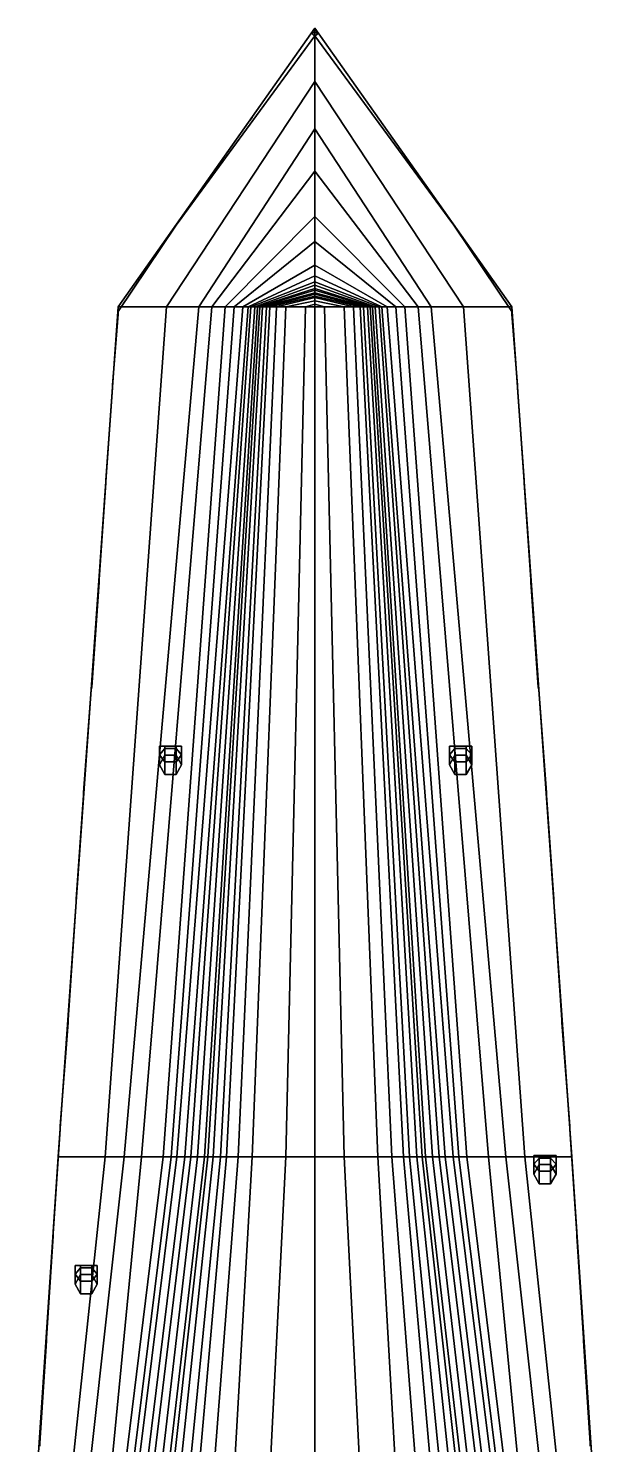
# Model space of a CAD drawing. Header units: millimetres. Extents: x -5 to 5, y -112 to 54.
# Drawn here: x -4.25 to 4.25, y 33.33 to 54.33 of the extents above; entities that cross this region are included whole.
import ezdxf

# ---------------------------------------------------------------- set-up
doc = ezdxf.new("R2010")
doc.units = ezdxf.units.MM
doc.layers.add('railings', color=6, linetype='Continuous')

msp = doc.modelspace()

# ---------------------------------------------------------------- linework, layer by layer
for points in [[(0, 54.33, 6.18), (0, 54.33, 6.18), (-2.92, 50.2, 5.71), (2.92, 50.2, 5.71)], [(0, 54.33, 6.18), (0, 53.54, 5.22), (-2.2, 50.2, 4.5), (-2.92, 50.2, 5.71)], [(0, 54.29, 6.16), (-0.04, 54.25, 6.16), (-0.035, 54.25, 9.19), (0, 54.285, 9.19)], [(-0.04, 54.25, 6.16), (0, 54.21, 6.16), (0, 54.215, 9.19), (-0.035, 54.25, 9.19)], [(0, 54.285, 9.19), (-0.035, 54.25, 9.19), (0, 54.215, 9.19), (0.035, 54.25, 9.19)], [(2.92, 50.2, 5.71), (2.2, 50.2, 4.5), (0, 53.54, 5.22), (0, 54.33, 6.18)], [(0.04, 54.25, 6.16), (0, 54.29, 6.16), (0, 54.285, 9.19), (0.035, 54.25, 9.19)], [(0, 54.21, 6.16), (0.04, 54.25, 6.16), (0.035, 54.25, 9.19), (0, 54.215, 9.19)], [(0, 53.54, 5.22), (0, 52.84, 4.43), (-1.72, 50.2, 3.43), (-2.2, 50.2, 4.5)], [(2.2, 50.2, 4.5), (1.72, 50.2, 3.43), (0, 52.84, 4.43), (0, 53.54, 5.22)], [(0, 52.84, 4.43), (0, 52.21, 3.62), (-1.53, 50.2, 2.83), (-1.72, 50.2, 3.43)], [(1.72, 50.2, 3.43), (1.53, 50.2, 2.83), (0, 52.21, 3.62), (0, 52.84, 4.43)], [(0, 52.21, 3.62), (0, 51.54, 2.3), (-1.33, 50.2, 1.97), (-1.53, 50.2, 2.83)], [(1.53, 50.2, 2.83), (1.33, 50.2, 1.97), (0, 51.54, 2.3), (0, 52.21, 3.62)], [(0, 51.54, 2.3), (0, 51.17, 1.24), (-1.2, 50.2, 1.24), (-1.33, 50.2, 1.97)], [(1.33, 50.2, 1.97), (1.2, 50.2, 1.24), (0, 51.17, 1.24), (0, 51.54, 2.3)], [(0, 51.17, 1.24), (0, 50.82, 0.38), (-1.07, 50.2, 0.38), (-1.2, 50.2, 1.24)], [(1.2, 50.2, 1.24), (1.07, 50.2, 0.38), (0, 50.82, 0.38), (0, 51.17, 1.24)], [(0, 50.82, 0.38), (0, 50.66, -0.16), (-0.99, 50.2, -0.16), (-1.07, 50.2, 0.38)], [(0, 50.66, -0.16), (0, 50.57, -0.61), (-0.95, 50.2, -0.61), (-0.99, 50.2, -0.16)], [(1.07, 50.2, 0.38), (0.99, 50.2, -0.16), (0, 50.66, -0.16), (0, 50.82, 0.38)], [(0.99, 50.2, -0.16), (0.95, 50.2, -0.61), (0, 50.57, -0.61), (0, 50.66, -0.16)], [(0, 50.57, -0.61), (0, 50.52, -1.06), (-0.89, 50.2, -1.06), (-0.95, 50.2, -0.61)], [(0, 50.52, -1.06), (0, 50.47, -1.42), (-0.85, 50.2, -1.42), (-0.89, 50.2, -1.06)], [(0, 50.47, -1.42), (0, 50.45, -1.62), (-0.82, 50.2, -1.62), (-0.85, 50.2, -1.42)], [(0, 50.45, -1.62), (0, 50.41, -1.86), (-0.78, 50.2, -1.86), (-0.82, 50.2, -1.62)], [(0, 50.41, -1.86), (0, 50.39, -2.16), (-0.72, 50.2, -2.16), (-0.78, 50.2, -1.86)], [(0.95, 50.2, -0.61), (0.89, 50.2, -1.06), (0, 50.52, -1.06), (0, 50.57, -0.61)], [(0.89, 50.2, -1.06), (0.85, 50.2, -1.42), (0, 50.47, -1.42), (0, 50.52, -1.06)], [(0.85, 50.2, -1.42), (0.82, 50.2, -1.62), (0, 50.45, -1.62), (0, 50.47, -1.42)], [(0.82, 50.2, -1.62), (0.78, 50.2, -1.86), (0, 50.41, -1.86), (0, 50.45, -1.62)], [(0.78, 50.2, -1.86), (0.72, 50.2, -2.16), (0, 50.39, -2.16), (0, 50.41, -1.86)], [(-2.92, 50.2, 5.71), (-2.2, 50.2, 4.5), (-3.11, 37.6, 4.04), (-3.81, 37.6, 5.48)], [(-3.81, 37.6, 5.48), (3.81, 37.6, 5.48), (2.92, 50.2, 5.71), (-2.92, 50.2, 5.71)], [(-2.2, 50.2, 4.5), (-1.72, 50.2, 3.43), (-2.83, 37.6, 3.3), (-3.11, 37.6, 4.04)], [(-1.72, 50.2, 3.43), (-1.53, 50.2, 2.83), (-2.57, 37.6, 2.49), (-2.83, 37.6, 3.3)], [(-1.53, 50.2, 2.83), (-1.33, 50.2, 1.97), (-2.25, 37.6, 1.22), (-2.57, 37.6, 2.49)], [(-1.33, 50.2, 1.97), (-1.2, 50.2, 1.24), (-2.13, 37.6, 0.74), (-2.25, 37.6, 1.22)], [(-1.2, 50.2, 1.24), (-1.07, 50.2, 0.38), (-2.05, 37.6, 0.38), (-2.13, 37.6, 0.74)], [(-1.07, 50.2, 0.38), (-0.99, 50.2, -0.16), (-1.93, 37.6, -0.16), (-2.05, 37.6, 0.38)], [(-0.99, 50.2, -0.16), (-0.95, 50.2, -0.61), (-1.84, 37.6, -0.61), (-1.93, 37.6, -0.16)], [(-0.95, 50.2, -0.61), (-0.89, 50.2, -1.06), (-1.74, 37.6, -1.06), (-1.84, 37.6, -0.61)], [(-0.89, 50.2, -1.06), (-0.85, 50.2, -1.42), (-1.64, 37.6, -1.42), (-1.74, 37.6, -1.06)], [(-0.85, 50.2, -1.42), (-0.82, 50.2, -1.62), (-1.59, 37.6, -1.62), (-1.64, 37.6, -1.42)], [(-0.82, 50.2, -1.62), (-0.78, 50.2, -1.86), (-1.51, 37.6, -1.86), (-1.59, 37.6, -1.62)], [(-0.78, 50.2, -1.86), (-0.72, 50.2, -2.16), (-1.4, 37.6, -2.16), (-1.51, 37.6, -1.86)], [(-0.72, 50.2, -2.16), (-0.67, 50.2, -2.39), (-1.31, 37.6, -2.39), (-1.4, 37.6, -2.16)], [(-0.67, 50.2, -2.39), (-0.57, 50.2, -2.67), (-1.14, 37.6, -2.67), (-1.31, 37.6, -2.39)], [(-0.57, 50.2, -2.67), (-0.43, 50.2, -3), (-0.93, 37.6, -2.95), (-1.14, 37.6, -2.67)], [(-0.43, 50.2, -3), (-0.14, 50.2, -3.38), (-0.43, 37.6, -3.31), (-0.93, 37.6, -2.95)], [(0, 50.39, -2.16), (0, 50.36, -2.39), (-0.67, 50.2, -2.39), (-0.72, 50.2, -2.16)], [(0, 50.36, -2.39), (0, 50.34, -2.67), (-0.57, 50.2, -2.67), (-0.67, 50.2, -2.39)], [(0, 50.34, -2.67), (0, 50.29, -3), (-0.43, 50.2, -3), (-0.57, 50.2, -2.67)], [(0, 50.29, -3), (0, 50.24, -3.38), (-0.14, 50.2, -3.38), (-0.43, 50.2, -3)], [(-0.14, 50.2, -3.38), (0, 50.2, -3.41), (0, 37.6, -3.41), (-0.43, 37.6, -3.31)], [(0, 50.24, -3.38), (0, 50.2, -3.41), (0, 50.2, -3.41), (-0.14, 50.2, -3.38)], [(0.72, 50.2, -2.16), (0.67, 50.2, -2.39), (0, 50.36, -2.39), (0, 50.39, -2.16)], [(0.67, 50.2, -2.39), (0.57, 50.2, -2.67), (0, 50.34, -2.67), (0, 50.36, -2.39)], [(0.57, 50.2, -2.67), (0.43, 50.2, -3), (0, 50.29, -3), (0, 50.34, -2.67)], [(0.43, 50.2, -3), (0.14, 50.2, -3.38), (0, 50.24, -3.38), (0, 50.29, -3)], [(0.14, 50.2, -3.38), (0, 50.2, -3.41), (0, 50.2, -3.41), (0, 50.24, -3.38)], [(0.43, 37.6, -3.31), (0, 37.6, -3.41), (0, 50.2, -3.41), (0.14, 50.2, -3.38)], [(0.93, 37.6, -2.95), (0.43, 37.6, -3.31), (0.14, 50.2, -3.38), (0.43, 50.2, -3)], [(1.14, 37.6, -2.67), (0.93, 37.6, -2.95), (0.43, 50.2, -3), (0.57, 50.2, -2.67)], [(1.31, 37.6, -2.39), (1.14, 37.6, -2.67), (0.57, 50.2, -2.67), (0.67, 50.2, -2.39)], [(1.4, 37.6, -2.16), (1.31, 37.6, -2.39), (0.67, 50.2, -2.39), (0.72, 50.2, -2.16)], [(1.51, 37.6, -1.86), (1.4, 37.6, -2.16), (0.72, 50.2, -2.16), (0.78, 50.2, -1.86)], [(1.59, 37.6, -1.62), (1.51, 37.6, -1.86), (0.78, 50.2, -1.86), (0.82, 50.2, -1.62)], [(1.64, 37.6, -1.42), (1.59, 37.6, -1.62), (0.82, 50.2, -1.62), (0.85, 50.2, -1.42)], [(1.74, 37.6, -1.06), (1.64, 37.6, -1.42), (0.85, 50.2, -1.42), (0.89, 50.2, -1.06)], [(1.84, 37.6, -0.61), (1.74, 37.6, -1.06), (0.89, 50.2, -1.06), (0.95, 50.2, -0.61)], [(1.93, 37.6, -0.16), (1.84, 37.6, -0.61), (0.95, 50.2, -0.61), (0.99, 50.2, -0.16)], [(2.05, 37.6, 0.38), (1.93, 37.6, -0.16), (0.99, 50.2, -0.16), (1.07, 50.2, 0.38)], [(2.13, 37.6, 0.74), (2.05, 37.6, 0.38), (1.07, 50.2, 0.38), (1.2, 50.2, 1.24)], [(2.25, 37.6, 1.22), (2.13, 37.6, 0.74), (1.2, 50.2, 1.24), (1.33, 50.2, 1.97)], [(2.57, 37.6, 2.49), (2.25, 37.6, 1.22), (1.33, 50.2, 1.97), (1.53, 50.2, 2.83)], [(2.83, 37.6, 3.3), (2.57, 37.6, 2.49), (1.53, 50.2, 2.83), (1.72, 50.2, 3.43)], [(3.11, 37.6, 4.04), (2.83, 37.6, 3.3), (1.72, 50.2, 3.43), (2.2, 50.2, 4.5)], [(3.81, 37.6, 5.48), (3.11, 37.6, 4.04), (2.2, 50.2, 4.5), (2.92, 50.2, 5.71)], [(-2.06, 43.687, 6.142), (-2.225, 43.687, 6.142), (-2.307, 43.687, 6.412), (-1.977, 43.687, 6.412)], [(-1.977, 43.687, 6.412), (-2.307, 43.687, 6.412), (-2.225, 43.687, 6.653), (-2.06, 43.687, 6.653)], [(-2.225, 43.687, 6.653), (-2.307, 43.687, 6.412), (-2.307, 43.56, 6.367), (-2.225, 43.455, 6.6)], [(-2.307, 43.687, 6.412), (-2.225, 43.687, 6.142), (-2.225, 43.65, 6.12), (-2.307, 43.56, 6.367)], [(-2.06, 43.687, 6.653), (-2.225, 43.687, 6.653), (-2.225, 43.455, 6.6), (-2.06, 43.455, 6.6)], [(-2.225, 43.687, 6.142), (-2.06, 43.687, 6.142), (-2.06, 43.65, 6.12), (-2.225, 43.65, 6.12)], [(-1.977, 43.687, 6.412), (-2.06, 43.687, 6.653), (-2.06, 43.455, 6.6), (-1.977, 43.56, 6.367)], [(-2.06, 43.687, 6.142), (-1.977, 43.687, 6.412), (-1.977, 43.56, 6.367), (-2.06, 43.65, 6.12)], [(1.993, 43.687, 6.412), (2.075, 43.687, 6.142), (2.075, 43.65, 6.12), (1.993, 43.56, 6.367)], [(2.075, 43.687, 6.653), (1.993, 43.687, 6.412), (1.993, 43.56, 6.367), (2.075, 43.455, 6.6)], [(2.323, 43.687, 6.412), (1.993, 43.687, 6.412), (2.075, 43.687, 6.653), (2.24, 43.687, 6.653)], [(2.24, 43.687, 6.142), (2.075, 43.687, 6.142), (1.993, 43.687, 6.412), (2.323, 43.687, 6.412)], [(2.075, 43.687, 6.142), (2.24, 43.687, 6.142), (2.24, 43.65, 6.12), (2.075, 43.65, 6.12)], [(2.24, 43.687, 6.653), (2.075, 43.687, 6.653), (2.075, 43.455, 6.6), (2.24, 43.455, 6.6)], [(2.24, 43.687, 6.142), (2.323, 43.687, 6.412), (2.323, 43.56, 6.367), (2.24, 43.65, 6.12)], [(2.323, 43.687, 6.412), (2.24, 43.687, 6.653), (2.24, 43.455, 6.6), (2.323, 43.56, 6.367)], [(-2.307, 43.56, 6.367), (-2.225, 43.65, 6.12), (-2.225, 43.553, 6.09), (-2.307, 43.41, 6.195)], [(-2.225, 43.455, 6.6), (-2.307, 43.56, 6.367), (-2.307, 43.41, 6.195), (-2.225, 43.268, 6.307)], [(-2.225, 43.553, 5.58), (-2.307, 43.41, 5.58), (-2.307, 43.41, 6.195), (-2.225, 43.553, 6.09)], [(-2.225, 43.65, 6.12), (-2.06, 43.65, 6.12), (-2.06, 43.553, 6.09), (-2.225, 43.553, 6.09)], [(-2.06, 43.553, 5.58), (-2.225, 43.553, 5.58), (-2.225, 43.553, 6.09), (-2.06, 43.553, 6.09)], [(-2.06, 43.65, 6.12), (-1.977, 43.56, 6.367), (-1.977, 43.41, 6.195), (-2.06, 43.553, 6.09)], [(-1.977, 43.56, 6.367), (-2.06, 43.455, 6.6), (-2.06, 43.268, 6.307), (-1.977, 43.41, 6.195)], [(-1.977, 43.41, 5.58), (-2.06, 43.553, 5.58), (-2.06, 43.553, 6.09), (-1.977, 43.41, 6.195)], [(1.993, 43.56, 6.367), (2.075, 43.65, 6.12), (2.075, 43.553, 6.09), (1.993, 43.41, 6.195)], [(2.075, 43.455, 6.6), (1.993, 43.56, 6.367), (1.993, 43.41, 6.195), (2.075, 43.268, 6.307)], [(2.075, 43.553, 5.58), (1.993, 43.41, 5.58), (1.993, 43.41, 6.195), (2.075, 43.553, 6.09)], [(2.075, 43.65, 6.12), (2.24, 43.65, 6.12), (2.24, 43.553, 6.09), (2.075, 43.553, 6.09)], [(2.24, 43.553, 5.58), (2.075, 43.553, 5.58), (2.075, 43.553, 6.09), (2.24, 43.553, 6.09)], [(2.24, 43.65, 6.12), (2.323, 43.56, 6.367), (2.323, 43.41, 6.195), (2.24, 43.553, 6.09)], [(2.323, 43.56, 6.367), (2.24, 43.455, 6.6), (2.24, 43.268, 6.307), (2.323, 43.41, 6.195)], [(2.323, 43.41, 5.58), (2.24, 43.553, 5.58), (2.24, 43.553, 6.09), (2.323, 43.41, 6.195)], [(-2.307, 43.41, 5.58), (-2.225, 43.267, 5.58), (-2.225, 43.267, 6.307), (-2.307, 43.41, 6.195)], [(-2.06, 43.455, 6.6), (-2.225, 43.455, 6.6), (-2.225, 43.268, 6.307), (-2.06, 43.268, 6.307)], [(-2.225, 43.267, 5.58), (-2.06, 43.267, 5.58), (-2.06, 43.267, 6.307), (-2.225, 43.267, 6.307)], [(-2.06, 43.267, 5.58), (-1.977, 43.41, 5.58), (-1.977, 43.41, 6.195), (-2.06, 43.267, 6.307)], [(1.993, 43.41, 5.58), (2.075, 43.267, 5.58), (2.075, 43.267, 6.307), (1.993, 43.41, 6.195)], [(2.24, 43.455, 6.6), (2.075, 43.455, 6.6), (2.075, 43.268, 6.307), (2.24, 43.268, 6.307)], [(2.075, 43.267, 5.58), (2.24, 43.267, 5.58), (2.24, 43.267, 6.307), (2.075, 43.267, 6.307)], [(2.24, 43.267, 5.58), (2.323, 43.41, 5.58), (2.323, 43.41, 6.195), (2.24, 43.267, 6.307)], [(-3.81, 37.6, 5.48), (-3.11, 37.6, 4.04), (-3.82, 30.91, 4.04), (-4.25, 30.91, 5.32)], [(-4.25, 30.91, 5.32), (4.25, 30.91, 5.32), (3.81, 37.6, 5.48), (-3.81, 37.6, 5.48)], [(-3.11, 37.6, 4.04), (-2.83, 37.6, 3.3), (-3.57, 30.91, 3.18), (-3.82, 30.91, 4.04)], [(-2.83, 37.6, 3.3), (-2.57, 37.6, 2.49), (-3.22, 30.91, 1.84), (-3.57, 30.91, 3.18)], [(-2.57, 37.6, 2.49), (-2.25, 37.6, 1.22), (-3.07, 30.91, 1.22), (-3.22, 30.91, 1.84)], [(-2.25, 37.6, 1.22), (-2.13, 37.6, 0.74), (-2.96, 30.91, 0.74), (-3.07, 30.91, 1.22)], [(-2.13, 37.6, 0.74), (-2.05, 37.6, 0.38), (-2.88, 30.91, 0.38), (-2.96, 30.91, 0.74)], [(-2.05, 37.6, 0.38), (-1.93, 37.6, -0.16), (-2.75, 30.91, -0.16), (-2.88, 30.91, 0.38)], [(-1.93, 37.6, -0.16), (-1.84, 37.6, -0.61), (-2.65, 30.91, -0.61), (-2.75, 30.91, -0.16)], [(-1.84, 37.6, -0.61), (-1.74, 37.6, -1.06), (-2.52, 30.91, -1.06), (-2.65, 30.91, -0.61)], [(-1.74, 37.6, -1.06), (-1.64, 37.6, -1.42), (-2.41, 30.91, -1.42), (-2.52, 30.91, -1.06)], [(-1.64, 37.6, -1.42), (-1.59, 37.6, -1.62), (-2.33, 30.91, -1.62), (-2.41, 30.91, -1.42)], [(-1.59, 37.6, -1.62), (-1.51, 37.6, -1.86), (-2.21, 30.91, -1.86), (-2.33, 30.91, -1.62)], [(-1.51, 37.6, -1.86), (-1.4, 37.6, -2.16), (-2.06, 30.91, -2.16), (-2.21, 30.91, -1.86)], [(-1.4, 37.6, -2.16), (-1.31, 37.6, -2.39), (-1.9, 30.91, -2.39), (-2.06, 30.91, -2.16)], [(-1.31, 37.6, -2.39), (-1.14, 37.6, -2.67), (-1.66, 30.91, -2.67), (-1.9, 30.91, -2.39)], [(-1.14, 37.6, -2.67), (-0.93, 37.6, -2.95), (-1.31, 30.91, -2.95), (-1.66, 30.91, -2.67)], [(-0.93, 37.6, -2.95), (-0.43, 37.6, -3.31), (-0.77, 30.91, -3.24), (-1.31, 30.91, -2.95)], [(-0.43, 37.6, -3.31), (0, 37.6, -3.41), (0, 30.91, -3.41), (-0.77, 30.91, -3.24)], [(0.77, 30.91, -3.24), (0, 30.91, -3.41), (0, 37.6, -3.41), (0.43, 37.6, -3.31)], [(1.31, 30.91, -2.95), (0.77, 30.91, -3.24), (0.43, 37.6, -3.31), (0.93, 37.6, -2.95)], [(1.66, 30.91, -2.67), (1.31, 30.91, -2.95), (0.93, 37.6, -2.95), (1.14, 37.6, -2.67)], [(1.9, 30.91, -2.39), (1.66, 30.91, -2.67), (1.14, 37.6, -2.67), (1.31, 37.6, -2.39)], [(2.06, 30.91, -2.16), (1.9, 30.91, -2.39), (1.31, 37.6, -2.39), (1.4, 37.6, -2.16)], [(2.21, 30.91, -1.86), (2.06, 30.91, -2.16), (1.4, 37.6, -2.16), (1.51, 37.6, -1.86)], [(2.33, 30.91, -1.62), (2.21, 30.91, -1.86), (1.51, 37.6, -1.86), (1.59, 37.6, -1.62)], [(2.41, 30.91, -1.42), (2.33, 30.91, -1.62), (1.59, 37.6, -1.62), (1.64, 37.6, -1.42)], [(2.52, 30.91, -1.06), (2.41, 30.91, -1.42), (1.64, 37.6, -1.42), (1.74, 37.6, -1.06)], [(2.65, 30.91, -0.61), (2.52, 30.91, -1.06), (1.74, 37.6, -1.06), (1.84, 37.6, -0.61)], [(2.75, 30.91, -0.16), (2.65, 30.91, -0.61), (1.84, 37.6, -0.61), (1.93, 37.6, -0.16)], [(2.88, 30.91, 0.38), (2.75, 30.91, -0.16), (1.93, 37.6, -0.16), (2.05, 37.6, 0.38)], [(2.96, 30.91, 0.74), (2.88, 30.91, 0.38), (2.05, 37.6, 0.38), (2.13, 37.6, 0.74)], [(3.07, 30.91, 1.22), (2.96, 30.91, 0.74), (2.13, 37.6, 0.74), (2.25, 37.6, 1.22)], [(3.22, 30.91, 1.84), (3.07, 30.91, 1.22), (2.25, 37.6, 1.22), (2.57, 37.6, 2.49)], [(3.57, 30.91, 3.18), (3.22, 30.91, 1.84), (2.57, 37.6, 2.49), (2.83, 37.6, 3.3)], [(3.82, 30.91, 4.04), (3.57, 30.91, 3.18), (2.83, 37.6, 3.3), (3.11, 37.6, 4.04)], [(4.25, 30.91, 5.32), (3.82, 30.91, 4.04), (3.11, 37.6, 4.04), (3.81, 37.6, 5.48)], [(3.49, 37.617, 6.032), (3.325, 37.617, 6.032), (3.243, 37.617, 6.302), (3.573, 37.617, 6.302)], [(3.573, 37.617, 6.302), (3.243, 37.617, 6.302), (3.325, 37.617, 6.543), (3.49, 37.617, 6.543)], [(3.325, 37.617, 6.543), (3.243, 37.617, 6.302), (3.243, 37.49, 6.257), (3.325, 37.385, 6.49)], [(3.243, 37.617, 6.302), (3.325, 37.617, 6.032), (3.325, 37.58, 6.01), (3.243, 37.49, 6.257)], [(3.49, 37.617, 6.543), (3.325, 37.617, 6.543), (3.325, 37.385, 6.49), (3.49, 37.385, 6.49)], [(3.325, 37.617, 6.032), (3.49, 37.617, 6.032), (3.49, 37.58, 6.01), (3.325, 37.58, 6.01)], [(3.573, 37.617, 6.302), (3.49, 37.617, 6.543), (3.49, 37.385, 6.49), (3.573, 37.49, 6.257)], [(3.49, 37.617, 6.032), (3.573, 37.617, 6.302), (3.573, 37.49, 6.257), (3.49, 37.58, 6.01)], [(3.243, 37.49, 6.257), (3.325, 37.58, 6.01), (3.325, 37.483, 5.98), (3.243, 37.34, 6.085)], [(3.325, 37.385, 6.49), (3.243, 37.49, 6.257), (3.243, 37.34, 6.085), (3.325, 37.198, 6.197)], [(3.325, 37.483, 5.47), (3.243, 37.34, 5.47), (3.243, 37.34, 6.085), (3.325, 37.483, 5.98)], [(3.325, 37.58, 6.01), (3.49, 37.58, 6.01), (3.49, 37.483, 5.98), (3.325, 37.483, 5.98)], [(3.49, 37.483, 5.47), (3.325, 37.483, 5.47), (3.325, 37.483, 5.98), (3.49, 37.483, 5.98)], [(3.49, 37.385, 6.49), (3.325, 37.385, 6.49), (3.325, 37.198, 6.197), (3.49, 37.198, 6.197)], [(3.49, 37.58, 6.01), (3.573, 37.49, 6.257), (3.573, 37.34, 6.085), (3.49, 37.483, 5.98)], [(3.573, 37.49, 6.257), (3.49, 37.385, 6.49), (3.49, 37.198, 6.197), (3.573, 37.34, 6.085)], [(3.573, 37.34, 5.47), (3.49, 37.483, 5.47), (3.49, 37.483, 5.98), (3.573, 37.34, 6.085)], [(3.243, 37.34, 5.47), (3.325, 37.197, 5.47), (3.325, 37.197, 6.197), (3.243, 37.34, 6.085)], [(3.325, 37.197, 5.47), (3.49, 37.197, 5.47), (3.49, 37.197, 6.197), (3.325, 37.197, 6.197)], [(3.49, 37.197, 5.47), (3.573, 37.34, 5.47), (3.573, 37.34, 6.085), (3.49, 37.197, 6.197)], [(-3.557, 35.987, 6.262), (-3.475, 35.987, 5.992), (-3.475, 35.95, 5.97), (-3.557, 35.86, 6.217)], [(-3.475, 35.987, 6.503), (-3.557, 35.987, 6.262), (-3.557, 35.86, 6.217), (-3.475, 35.755, 6.45)], [(-3.227, 35.987, 6.262), (-3.557, 35.987, 6.262), (-3.475, 35.987, 6.503), (-3.31, 35.987, 6.503)], [(-3.31, 35.987, 5.992), (-3.475, 35.987, 5.992), (-3.557, 35.987, 6.262), (-3.227, 35.987, 6.262)], [(-3.557, 35.86, 6.217), (-3.475, 35.95, 5.97), (-3.475, 35.852, 5.94), (-3.557, 35.71, 6.045)], [(-3.475, 35.987, 5.992), (-3.31, 35.987, 5.992), (-3.31, 35.95, 5.97), (-3.475, 35.95, 5.97)], [(-3.31, 35.987, 6.503), (-3.475, 35.987, 6.503), (-3.475, 35.755, 6.45), (-3.31, 35.755, 6.45)], [(-3.475, 35.95, 5.97), (-3.31, 35.95, 5.97), (-3.31, 35.852, 5.94), (-3.475, 35.852, 5.94)], [(-3.31, 35.987, 5.992), (-3.227, 35.987, 6.262), (-3.227, 35.86, 6.217), (-3.31, 35.95, 5.97)], [(-3.227, 35.987, 6.262), (-3.31, 35.987, 6.503), (-3.31, 35.755, 6.45), (-3.227, 35.86, 6.217)], [(-3.31, 35.95, 5.97), (-3.227, 35.86, 6.217), (-3.227, 35.71, 6.045), (-3.31, 35.852, 5.94)], [(-3.475, 35.755, 6.45), (-3.557, 35.86, 6.217), (-3.557, 35.71, 6.045), (-3.475, 35.567, 6.157)], [(-3.475, 35.853, 5.43), (-3.557, 35.71, 5.43), (-3.557, 35.71, 6.045), (-3.475, 35.853, 5.94)], [(-3.557, 35.71, 5.43), (-3.475, 35.567, 5.43), (-3.475, 35.567, 6.157), (-3.557, 35.71, 6.045)], [(-3.31, 35.853, 5.43), (-3.475, 35.853, 5.43), (-3.475, 35.853, 5.94), (-3.31, 35.853, 5.94)], [(-3.31, 35.755, 6.45), (-3.475, 35.755, 6.45), (-3.475, 35.567, 6.157), (-3.31, 35.567, 6.157)], [(-3.227, 35.86, 6.217), (-3.31, 35.755, 6.45), (-3.31, 35.567, 6.157), (-3.227, 35.71, 6.045)], [(-3.227, 35.71, 5.43), (-3.31, 35.853, 5.43), (-3.31, 35.853, 5.94), (-3.227, 35.71, 6.045)], [(-3.31, 35.567, 5.43), (-3.227, 35.71, 5.43), (-3.227, 35.71, 6.045), (-3.31, 35.567, 6.157)], [(-3.475, 35.567, 5.43), (-3.31, 35.567, 5.43), (-3.31, 35.567, 6.157), (-3.475, 35.567, 6.157)]]:
    msp.add_3dface(points)
at = {"layer": 'railings'}
for points in [[(-2.03, 51.45, 6.9), (-2.03, 51.45, 6.94), (0, 54.22, 6.94), (0, 54.22, 6.9)], [(0, 54.22, 6.9), (0, 54.22, 6.94), (-2.03, 51.45, 6.94), (-2.03, 51.45, 6.9)], [(0, 54.22, 6.49), (0, 54.22, 6.53), (-2.03, 51.45, 6.53), (-2.03, 51.45, 6.49)], [(-2.03, 51.45, 6.49), (-2.03, 51.45, 6.53), (0, 54.22, 6.53), (0, 54.22, 6.49)], [(2.03, 51.45, 6.49), (2.03, 51.45, 6.53), (0, 54.22, 6.53), (0, 54.22, 6.49)], [(0, 54.22, 6.49), (0, 54.22, 6.53), (2.03, 51.45, 6.53), (2.03, 51.45, 6.49)], [(0, 54.22, 6.9), (0, 54.22, 6.94), (2.03, 51.45, 6.94), (2.03, 51.45, 6.9)], [(2.03, 51.45, 6.9), (2.03, 51.45, 6.94), (0, 54.22, 6.94), (0, 54.22, 6.9)], [(-0.96, 52.97, 6.94), (-0.93, 53.01, 6.94), (-0.93, 53.01, 6.02), (-0.96, 52.97, 6.02)], [(-0.96, 52.97, 6.02), (-0.93, 53.01, 6.02), (-0.93, 53.01, 6.94), (-0.96, 52.97, 6.94)], [(0.96, 52.97, 6.94), (0.93, 53.01, 6.94), (0.93, 53.01, 6.02), (0.96, 52.97, 6.02)], [(0.96, 52.97, 6.02), (0.93, 53.01, 6.02), (0.93, 53.01, 6.94), (0.96, 52.97, 6.94)], [(-2.06, 51.41, 6.9), (-2.06, 51.41, 6.94), (-2.92, 50.13, 6.88), (-2.92, 50.13, 6.84)], [(-2.92, 50.13, 6.84), (-2.92, 50.13, 6.88), (-2.06, 51.41, 6.94), (-2.06, 51.41, 6.9)], [(-2.06, 51.41, 6.49), (-2.06, 51.41, 6.53), (-2.92, 50.13, 6.47), (-2.92, 50.13, 6.43)], [(-2.92, 50.13, 6.43), (-2.92, 50.13, 6.47), (-2.06, 51.41, 6.53), (-2.06, 51.41, 6.49)], [(-2.06, 51.41, 5.84), (-2.03, 51.45, 5.85), (-2.03, 51.45, 6.94), (-2.06, 51.41, 6.94)], [(-2.06, 51.41, 6.94), (-2.03, 51.45, 6.94), (-2.03, 51.45, 5.85), (-2.06, 51.41, 5.84)], [(2.06, 51.41, 5.84), (2.03, 51.45, 5.85), (2.03, 51.45, 6.94), (2.06, 51.41, 6.94)], [(2.06, 51.41, 6.94), (2.03, 51.45, 6.94), (2.03, 51.45, 5.85), (2.06, 51.41, 5.84)], [(2.92, 50.13, 6.43), (2.92, 50.13, 6.47), (2.06, 51.41, 6.53), (2.06, 51.41, 6.49)], [(2.06, 51.41, 6.49), (2.06, 51.41, 6.53), (2.92, 50.13, 6.47), (2.92, 50.13, 6.43)], [(2.06, 51.41, 6.9), (2.06, 51.41, 6.94), (2.92, 50.13, 6.88), (2.92, 50.13, 6.84)], [(2.92, 50.13, 6.84), (2.92, 50.13, 6.88), (2.06, 51.41, 6.94), (2.06, 51.41, 6.9)], [(-2.92, 50.09, 6.84), (-2.92, 50.09, 6.88), (-3, 49.04, 6.82), (-3, 49.04, 6.78)], [(-3, 49.04, 6.78), (-3, 49.04, 6.82), (-2.92, 50.09, 6.88), (-2.92, 50.09, 6.84)], [(-3, 49.04, 6.37), (-3, 49.04, 6.41), (-2.92, 50.09, 6.47), (-2.92, 50.09, 6.43)], [(-2.92, 50.09, 6.43), (-2.92, 50.09, 6.47), (-3, 49.04, 6.41), (-3, 49.04, 6.37)], [(-2.92, 50.09, 5.7), (-2.92, 50.13, 5.7), (-2.92, 50.13, 6.88), (-2.92, 50.09, 6.88)], [(-2.92, 50.09, 6.88), (-2.92, 50.13, 6.88), (-2.92, 50.13, 5.7), (-2.92, 50.09, 5.7)], [(2.92, 50.09, 6.88), (2.92, 50.13, 6.88), (2.92, 50.13, 5.7), (2.92, 50.09, 5.7)], [(2.92, 50.09, 5.7), (2.92, 50.13, 5.7), (2.92, 50.13, 6.88), (2.92, 50.09, 6.88)], [(2.92, 50.09, 6.43), (2.92, 50.09, 6.47), (3, 49.04, 6.41), (3, 49.04, 6.37)], [(3, 49.04, 6.37), (3, 49.04, 6.41), (2.92, 50.09, 6.47), (2.92, 50.09, 6.43)], [(3, 49.04, 6.78), (3, 49.04, 6.82), (2.92, 50.09, 6.88), (2.92, 50.09, 6.84)], [(2.92, 50.09, 6.84), (2.92, 50.09, 6.88), (3, 49.04, 6.82), (3, 49.04, 6.78)], [(-3, 49, 6.78), (-3, 49, 6.82), (-3.1, 47.63, 6.77), (-3.1, 47.63, 6.72)], [(-3.1, 47.63, 6.72), (-3.1, 47.63, 6.77), (-3, 49, 6.82), (-3, 49, 6.78)], [(-3, 49, 6.37), (-3, 49, 6.41), (-3.1, 47.63, 6.36), (-3.1, 47.63, 6.31)], [(-3.1, 47.63, 6.31), (-3.1, 47.63, 6.36), (-3, 49, 6.41), (-3, 49, 6.37)], [(-3, 49, 5.64), (-3, 49.04, 5.64), (-3, 49.04, 6.82), (-3, 49, 6.82)], [(-3, 49, 6.82), (-3, 49.04, 6.82), (-3, 49.04, 5.64), (-3, 49, 5.64)], [(3, 49, 6.82), (3, 49.04, 6.82), (3, 49.04, 5.64), (3, 49, 5.64)], [(3, 49, 5.64), (3, 49.04, 5.64), (3, 49.04, 6.82), (3, 49, 6.82)], [(3.1, 47.63, 6.31), (3.1, 47.63, 6.36), (3, 49, 6.41), (3, 49, 6.37)], [(3, 49, 6.37), (3, 49, 6.41), (3.1, 47.63, 6.36), (3.1, 47.63, 6.31)], [(3, 49, 6.78), (3, 49, 6.82), (3.1, 47.63, 6.77), (3.1, 47.63, 6.72)], [(3.1, 47.63, 6.72), (3.1, 47.63, 6.77), (3, 49, 6.82), (3, 49, 6.78)], [(-3.2, 46.16, 6.66), (-3.2, 46.16, 6.7), (-3.1, 47.59, 6.77), (-3.1, 47.59, 6.72)], [(-3.1, 47.59, 6.72), (-3.1, 47.59, 6.77), (-3.2, 46.16, 6.7), (-3.2, 46.16, 6.66)], [(-3.2, 46.16, 6.25), (-3.2, 46.16, 6.29), (-3.1, 47.59, 6.36), (-3.1, 47.59, 6.31)], [(-3.1, 47.59, 6.31), (-3.1, 47.59, 6.36), (-3.2, 46.16, 6.29), (-3.2, 46.16, 6.25)], [(-3.1, 47.59, 5.66), (-3.1, 47.63, 5.66), (-3.1, 47.63, 6.77), (-3.1, 47.59, 6.77)], [(-3.1, 47.59, 6.77), (-3.1, 47.63, 6.77), (-3.1, 47.63, 5.66), (-3.1, 47.59, 5.66)], [(3.1, 47.59, 6.77), (3.1, 47.63, 6.77), (3.1, 47.63, 5.66), (3.1, 47.59, 5.66)], [(3.1, 47.59, 5.66), (3.1, 47.63, 5.66), (3.1, 47.63, 6.77), (3.1, 47.59, 6.77)], [(3.1, 47.59, 6.31), (3.1, 47.59, 6.36), (3.2, 46.16, 6.29), (3.2, 46.16, 6.25)], [(3.2, 46.16, 6.25), (3.2, 46.16, 6.29), (3.1, 47.59, 6.36), (3.1, 47.59, 6.31)], [(3.2, 46.16, 6.66), (3.2, 46.16, 6.7), (3.1, 47.59, 6.77), (3.1, 47.59, 6.72)], [(3.1, 47.59, 6.72), (3.1, 47.59, 6.77), (3.2, 46.16, 6.7), (3.2, 46.16, 6.66)], [(-3.2, 46.12, 6.66), (-3.2, 46.12, 6.7), (-3.31, 44.56, 6.64), (-3.31, 44.56, 6.6)], [(-3.31, 44.56, 6.6), (-3.31, 44.56, 6.64), (-3.2, 46.12, 6.7), (-3.2, 46.12, 6.66)], [(-3.31, 44.56, 6.19), (-3.31, 44.56, 6.23), (-3.2, 46.12, 6.29), (-3.2, 46.12, 6.25)], [(-3.2, 46.12, 6.25), (-3.2, 46.12, 6.29), (-3.31, 44.56, 6.23), (-3.31, 44.56, 6.19)], [(-3.2, 46.12, 5.63), (-3.2, 46.16, 5.63), (-3.2, 46.16, 6.7), (-3.2, 46.12, 6.7)], [(-3.2, 46.12, 6.7), (-3.2, 46.16, 6.7), (-3.2, 46.16, 5.63), (-3.2, 46.12, 5.63)], [(3.2, 46.12, 6.7), (3.2, 46.16, 6.7), (3.2, 46.16, 5.63), (3.2, 46.12, 5.63)], [(3.2, 46.12, 5.63), (3.2, 46.16, 5.63), (3.2, 46.16, 6.7), (3.2, 46.12, 6.7)], [(3.2, 46.12, 6.25), (3.2, 46.12, 6.29), (3.31, 44.56, 6.23), (3.31, 44.56, 6.19)], [(3.31, 44.56, 6.19), (3.31, 44.56, 6.23), (3.2, 46.12, 6.29), (3.2, 46.12, 6.25)], [(3.31, 44.56, 6.6), (3.31, 44.56, 6.64), (3.2, 46.12, 6.7), (3.2, 46.12, 6.66)], [(3.2, 46.12, 6.66), (3.2, 46.12, 6.7), (3.31, 44.56, 6.64), (3.31, 44.56, 6.6)], [(-3.32, 44.52, 5.6), (-3.31, 44.56, 5.6), (-3.31, 44.56, 6.64), (-3.32, 44.52, 6.64)], [(-3.32, 44.52, 6.64), (-3.31, 44.56, 6.64), (-3.31, 44.56, 5.6), (-3.32, 44.52, 5.6)], [(3.32, 44.52, 6.64), (3.31, 44.56, 6.64), (3.31, 44.56, 5.6), (3.32, 44.52, 5.6)], [(3.32, 44.52, 5.6), (3.31, 44.56, 5.6), (3.31, 44.56, 6.64), (3.32, 44.52, 6.64)], [(-3.32, 44.52, 6.6), (-3.32, 44.52, 6.64), (-3.43, 43, 6.59), (-3.43, 43, 6.55)], [(-3.43, 43, 6.55), (-3.43, 43, 6.59), (-3.32, 44.52, 6.64), (-3.32, 44.52, 6.6)], [(-3.32, 44.52, 6.19), (-3.32, 44.52, 6.23), (-3.43, 43, 6.18), (-3.43, 43, 6.14)], [(-3.43, 43, 6.14), (-3.43, 43, 6.18), (-3.32, 44.52, 6.23), (-3.32, 44.52, 6.19)], [(3.43, 43, 6.14), (3.43, 43, 6.18), (3.32, 44.52, 6.23), (3.32, 44.52, 6.19)], [(3.32, 44.52, 6.19), (3.32, 44.52, 6.23), (3.43, 43, 6.18), (3.43, 43, 6.14)], [(3.32, 44.52, 6.6), (3.32, 44.52, 6.64), (3.43, 43, 6.59), (3.43, 43, 6.55)], [(3.43, 43, 6.55), (3.43, 43, 6.59), (3.32, 44.52, 6.64), (3.32, 44.52, 6.6)], [(-3.54, 41.42, 6.51), (-3.54, 41.42, 6.55), (-3.43, 42.96, 6.59), (-3.43, 42.96, 6.55)], [(-3.43, 42.96, 6.55), (-3.43, 42.96, 6.59), (-3.54, 41.42, 6.55), (-3.54, 41.42, 6.51)], [(-3.54, 41.42, 6.1), (-3.54, 41.42, 6.14), (-3.43, 42.96, 6.18), (-3.43, 42.96, 6.14)], [(-3.43, 42.96, 6.14), (-3.43, 42.96, 6.18), (-3.54, 41.42, 6.14), (-3.54, 41.42, 6.1)], [(-3.43, 42.96, 5.57), (-3.43, 43, 5.57), (-3.43, 43, 6.59), (-3.43, 42.96, 6.59)], [(-3.43, 42.96, 6.59), (-3.43, 43, 6.59), (-3.43, 43, 5.57), (-3.43, 42.96, 5.57)], [(3.43, 42.96, 5.57), (3.43, 43, 5.57), (3.43, 43, 6.59), (3.43, 42.96, 6.59)], [(3.43, 42.96, 6.59), (3.43, 43, 6.59), (3.43, 43, 5.57), (3.43, 42.96, 5.57)], [(3.43, 42.96, 6.14), (3.43, 42.96, 6.18), (3.54, 41.42, 6.14), (3.54, 41.42, 6.1)], [(3.54, 41.42, 6.1), (3.54, 41.42, 6.14), (3.43, 42.96, 6.18), (3.43, 42.96, 6.14)], [(3.54, 41.42, 6.51), (3.54, 41.42, 6.55), (3.43, 42.96, 6.59), (3.43, 42.96, 6.55)], [(3.43, 42.96, 6.55), (3.43, 42.96, 6.59), (3.54, 41.42, 6.55), (3.54, 41.42, 6.51)], [(-3.54, 41.38, 6.51), (-3.54, 41.38, 6.55), (-3.66, 39.63, 6.49), (-3.66, 39.63, 6.45)], [(-3.66, 39.63, 6.45), (-3.66, 39.63, 6.49), (-3.54, 41.38, 6.55), (-3.54, 41.38, 6.51)], [(-3.66, 39.63, 6.04), (-3.66, 39.63, 6.08), (-3.54, 41.38, 6.14), (-3.54, 41.38, 6.1)], [(-3.54, 41.38, 6.1), (-3.54, 41.38, 6.14), (-3.66, 39.63, 6.08), (-3.66, 39.63, 6.04)], [(-3.54, 41.38, 6.55), (-3.54, 41.42, 6.55), (-3.54, 41.42, 5.54), (-3.54, 41.38, 5.54)], [(-3.54, 41.38, 5.54), (-3.54, 41.42, 5.54), (-3.54, 41.42, 6.55), (-3.54, 41.38, 6.55)], [(3.54, 41.38, 6.55), (3.54, 41.42, 6.55), (3.54, 41.42, 5.54), (3.54, 41.38, 5.54)], [(3.54, 41.38, 5.54), (3.54, 41.42, 5.54), (3.54, 41.42, 6.55), (3.54, 41.38, 6.55)], [(3.54, 41.38, 6.1), (3.54, 41.38, 6.14), (3.66, 39.63, 6.08), (3.66, 39.63, 6.04)], [(3.66, 39.63, 6.04), (3.66, 39.63, 6.08), (3.54, 41.38, 6.14), (3.54, 41.38, 6.1)], [(3.66, 39.63, 6.45), (3.66, 39.63, 6.49), (3.54, 41.38, 6.55), (3.54, 41.38, 6.51)], [(3.54, 41.38, 6.51), (3.54, 41.38, 6.55), (3.66, 39.63, 6.49), (3.66, 39.63, 6.45)], [(-3.66, 39.59, 6.45), (-3.66, 39.59, 6.49), (-3.78, 38.05, 6.44), (-3.78, 38.05, 6.4)], [(-3.78, 38.05, 6.4), (-3.78, 38.05, 6.44), (-3.66, 39.59, 6.49), (-3.66, 39.59, 6.45)], [(-3.66, 39.59, 6.04), (-3.66, 39.59, 6.08), (-3.78, 38.05, 6.03), (-3.78, 38.05, 5.99)], [(-3.78, 38.05, 5.99), (-3.78, 38.05, 6.03), (-3.66, 39.59, 6.08), (-3.66, 39.59, 6.04)], [(-3.66, 39.59, 5.51), (-3.66, 39.63, 5.51), (-3.66, 39.63, 6.49), (-3.66, 39.59, 6.49)], [(-3.66, 39.59, 6.49), (-3.66, 39.63, 6.49), (-3.66, 39.63, 5.51), (-3.66, 39.59, 5.51)], [(3.66, 39.59, 5.51), (3.66, 39.63, 5.51), (3.66, 39.63, 6.49), (3.66, 39.59, 6.49)], [(3.66, 39.59, 6.49), (3.66, 39.63, 6.49), (3.66, 39.63, 5.51), (3.66, 39.59, 5.51)], [(3.78, 38.05, 5.99), (3.78, 38.05, 6.03), (3.66, 39.59, 6.08), (3.66, 39.59, 6.04)], [(3.66, 39.59, 6.04), (3.66, 39.59, 6.08), (3.78, 38.05, 6.03), (3.78, 38.05, 5.99)], [(3.66, 39.59, 6.45), (3.66, 39.59, 6.49), (3.78, 38.05, 6.44), (3.78, 38.05, 6.4)], [(3.78, 38.05, 6.4), (3.78, 38.05, 6.44), (3.66, 39.59, 6.49), (3.66, 39.59, 6.45)], [(-3.78, 38.01, 6.44), (-3.78, 38.05, 6.44), (-3.78, 38.05, 5.48), (-3.78, 38.01, 5.48)], [(-3.78, 38.01, 5.48), (-3.78, 38.05, 5.48), (-3.78, 38.05, 6.44), (-3.78, 38.01, 6.44)], [(3.78, 38.01, 6.44), (3.78, 38.05, 6.44), (3.78, 38.05, 5.48), (3.78, 38.01, 5.48)], [(3.78, 38.01, 5.48), (3.78, 38.05, 5.48), (3.78, 38.05, 6.44), (3.78, 38.01, 6.44)], [(-3.88, 36.46, 6.33), (-3.88, 36.46, 6.37), (-3.78, 38.01, 6.44), (-3.78, 38.01, 6.4)], [(-3.78, 38.01, 6.4), (-3.78, 38.01, 6.44), (-3.88, 36.46, 6.37), (-3.88, 36.46, 6.33)], [(-3.88, 36.46, 5.92), (-3.88, 36.46, 5.96), (-3.78, 38.01, 6.03), (-3.78, 38.01, 5.99)], [(-3.78, 38.01, 5.99), (-3.78, 38.01, 6.03), (-3.88, 36.46, 5.96), (-3.88, 36.46, 5.92)], [(3.78, 38.01, 5.99), (3.78, 38.01, 6.03), (3.88, 36.46, 5.96), (3.88, 36.46, 5.92)], [(3.88, 36.46, 5.92), (3.88, 36.46, 5.96), (3.78, 38.01, 6.03), (3.78, 38.01, 5.99)], [(3.88, 36.46, 6.33), (3.88, 36.46, 6.37), (3.78, 38.01, 6.44), (3.78, 38.01, 6.4)], [(3.78, 38.01, 6.4), (3.78, 38.01, 6.44), (3.88, 36.46, 6.37), (3.88, 36.46, 6.33)], [(-3.88, 36.42, 6.33), (-3.88, 36.42, 6.37), (-3.98, 34.91, 6.34), (-3.98, 34.91, 6.3)], [(-3.98, 34.91, 6.3), (-3.98, 34.91, 6.34), (-3.88, 36.42, 6.37), (-3.88, 36.42, 6.33)], [(-3.98, 34.91, 5.89), (-3.98, 34.91, 5.93), (-3.88, 36.42, 5.96), (-3.88, 36.42, 5.92)], [(-3.88, 36.42, 5.92), (-3.88, 36.42, 5.96), (-3.98, 34.91, 5.93), (-3.98, 34.91, 5.89)], [(-3.88, 36.42, 5.45), (-3.88, 36.46, 5.45), (-3.88, 36.46, 6.37), (-3.88, 36.42, 6.37)], [(-3.88, 36.42, 6.37), (-3.88, 36.46, 6.37), (-3.88, 36.46, 5.45), (-3.88, 36.42, 5.45)], [(3.88, 36.42, 5.45), (3.88, 36.46, 5.45), (3.88, 36.46, 6.37), (3.88, 36.42, 6.37)], [(3.88, 36.42, 6.37), (3.88, 36.46, 6.37), (3.88, 36.46, 5.45), (3.88, 36.42, 5.45)], [(3.88, 36.42, 5.92), (3.88, 36.42, 5.96), (3.98, 34.91, 5.93), (3.98, 34.91, 5.89)], [(3.98, 34.91, 5.89), (3.98, 34.91, 5.93), (3.88, 36.42, 5.96), (3.88, 36.42, 5.92)], [(3.98, 34.91, 6.3), (3.98, 34.91, 6.34), (3.88, 36.42, 6.37), (3.88, 36.42, 6.33)], [(3.88, 36.42, 6.33), (3.88, 36.42, 6.37), (3.98, 34.91, 6.34), (3.98, 34.91, 6.3)], [(-3.98, 34.87, 6.3), (-3.98, 34.87, 6.34), (-4.08, 33.35, 6.29), (-4.08, 33.35, 6.25)], [(-4.08, 33.35, 6.25), (-4.08, 33.35, 6.29), (-3.98, 34.87, 6.34), (-3.98, 34.87, 6.3)], [(-4.08, 33.35, 5.84), (-4.08, 33.35, 5.88), (-3.98, 34.87, 5.93), (-3.98, 34.87, 5.89)], [(-3.98, 34.87, 5.89), (-3.98, 34.87, 5.93), (-4.08, 33.35, 5.88), (-4.08, 33.35, 5.84)], [(-3.98, 34.87, 6.34), (-3.98, 34.91, 6.34), (-3.98, 34.91, 5.41), (-3.98, 34.87, 5.41)], [(-3.98, 34.87, 5.41), (-3.98, 34.91, 5.41), (-3.98, 34.91, 6.34), (-3.98, 34.87, 6.34)], [(3.98, 34.87, 5.41), (3.98, 34.91, 5.41), (3.98, 34.91, 6.34), (3.98, 34.87, 6.34)], [(3.98, 34.87, 6.34), (3.98, 34.91, 6.34), (3.98, 34.91, 5.41), (3.98, 34.87, 5.41)], [(3.98, 34.87, 5.89), (3.98, 34.87, 5.93), (4.08, 33.35, 5.88), (4.08, 33.35, 5.84)], [(4.08, 33.35, 5.84), (4.08, 33.35, 5.88), (3.98, 34.87, 5.93), (3.98, 34.87, 5.89)], [(4.08, 33.35, 6.25), (4.08, 33.35, 6.29), (3.98, 34.87, 6.34), (3.98, 34.87, 6.3)], [(3.98, 34.87, 6.3), (3.98, 34.87, 6.34), (4.08, 33.35, 6.29), (4.08, 33.35, 6.25)], [(-4.08, 33.31, 5.37), (-4.08, 33.35, 5.37), (-4.08, 33.35, 6.29), (-4.08, 33.31, 6.29)], [(-4.08, 33.31, 6.29), (-4.08, 33.35, 6.29), (-4.08, 33.35, 5.37), (-4.08, 33.31, 5.37)], [(4.08, 33.31, 6.29), (4.08, 33.35, 6.29), (4.08, 33.35, 5.37), (4.08, 33.31, 5.37)], [(4.08, 33.31, 5.37), (4.08, 33.35, 5.37), (4.08, 33.35, 6.29), (4.08, 33.31, 6.29)]]:
    msp.add_3dface(points, dxfattribs=at)

doc.saveas('drawing.dxf')
